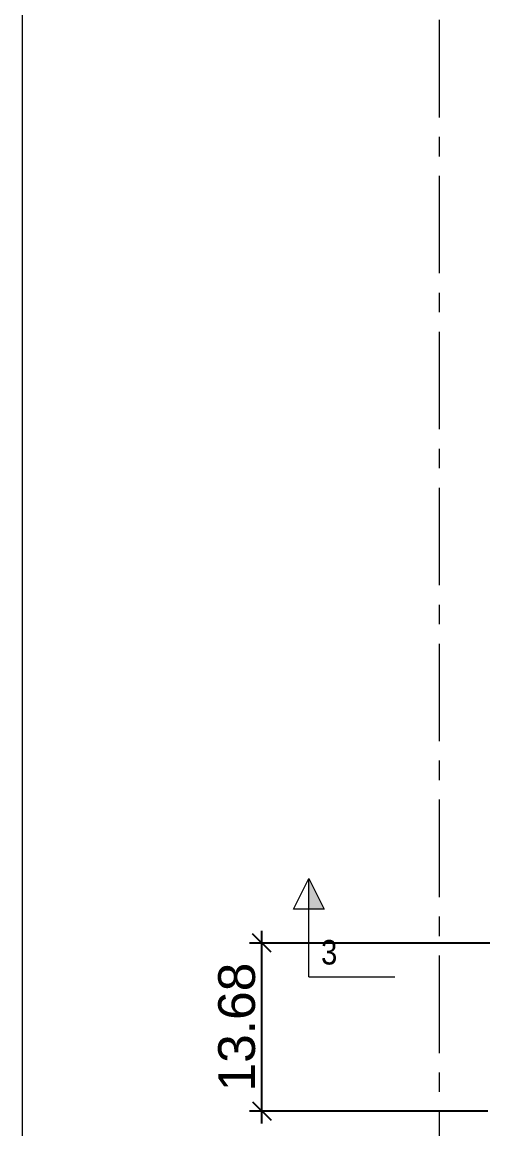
# Model space of a CAD drawing. Header units: millimetres. Extents: x -220592 to 404889, y -217665 to 38245.
# Drawn here: x -1022.7 to -985.2, y -1166.9 to -1076.7 of the extents above; entities that cross this region are included whole.
import ezdxf

# ---------------------------------------------------------------- set-up
doc = ezdxf.new("R2010")
doc.units = ezdxf.units.MM
doc.linetypes.add('XKITLINE00', pattern=[0])
doc.layers.get('Defpoints').update_dxf_attribs({"color": 255})
for name, color, linetype, lineweight in [('DrawingSheet', 5, 'Continuous', 0), ('S-GRID', 1, 'Continuous', 0), ('Section', 6, 'Continuous', 0)]:
    doc.layers.add(name, color=color, linetype=linetype, lineweight=lineweight)
doc.layers.add('S-DIM', color=7, linetype='Continuous')
doc.styles.add('ARIAL', font='arial.ttf')
doc.styles.add('FAMELINE_FOR_CKST', font='arial.ttf')
doc.dimstyles.new('FAMELINE-CKST_E-E', dxfattribs={"dimtxt": 0.3, "dimasz": 0.15, "dimexe": 0.1, "dimexo": 0.1, "dimgap": 0.05, "dimtad": 1, "dimzin": 0, "dimdsep": 46, "dimtxsty": 'FAMELINE_FOR_CKST', "dimblk": 'OBLIQUE', "dimblk1": 'OBLIQUE', "dimblk2": 'OBLIQUE', "dimsah": 1, "dimcen": 0.1, "dimdle": 0.1, "dimclrd": 256, "dimclre": 256, "dimclrt": 3, "dimadec": 0, "dimazin": 0, "dimtfac": 1, "dimtix": 1, "dimtmove": 2, "dimatfit": 3, "dimfxl": 1, "dimtolj": 1, "dimtzin": 0, "dimlwd": -1, "dimlwe": -1, "dimarcsym": 0})

# ---------------------------------------------------------------- blocks, each defined once
blk = doc.blocks.new('*A3767')
at = {"layer": 'DrawingSheet', "linetype": 'XKITLINE00', "lineweight": 0}
blk.add_line((-211.572505, 388.625369), (-211.572505, -185.374631), dxfattribs=at)
blk = doc.blocks.new('*A13469')
at = {"layer": 'S-GRID', "linetype": 'XKITLINE00', "lineweight": 0}
for p, q in [((-177.593349, 324.583905), (-177.593349, 332.521405)), ((-177.593349, 321.408905), (-177.593349, 322.996405)), ((-177.593349, 311.883905), (-177.593349, 319.821405)), ((-177.593349, 308.708905), (-177.593349, 310.296405)), ((-177.593349, 299.183905), (-177.593349, 307.121405)), ((-177.593349, 296.008905), (-177.593349, 297.596405)), ((-177.593349, 286.483905), (-177.593349, 294.421405)), ((-177.593349, 283.308905), (-177.593349, 284.896405)), ((-177.593349, 273.783905), (-177.593349, 281.721405)), ((-177.593349, 270.608905), (-177.593349, 272.196405)), ((-177.593349, 261.083905), (-177.593349, 269.021405)), ((-177.593349, 257.908905), (-177.593349, 259.496405)), ((-177.593349, 248.383905), (-177.593349, 256.321405)), ((-177.593349, 245.208905), (-177.593349, 246.796405)), ((-177.593349, 235.683905), (-177.593349, 243.621405))]:
    blk.add_line(p, q, dxfattribs=at)
blk = doc.blocks.new('*A16805')
at = {"layer": 'Section'}
blk.add_hatch(color=256, dxfattribs=at).paths.add_polyline_path([(-188.228, 260.091), (-188.228, 262.591), (-186.978, 260.091)], flags=17)
at = {"layer": 'Section', "linetype": 'XKITLINE00', "lineweight": 0}
for p, q in [((-189.478, 260.091), (-188.228, 262.591)), ((-188.228, 262.591), (-186.978, 260.091)), ((-188.228, 254.591), (-188.228, 262.591)), ((-186.978, 260.091), (-189.478, 260.091)), ((-188.228, 254.591), (-181.228, 254.591))]:
    blk.add_line(p, q, dxfattribs=at)
at = {"layer": 'Section', "style": 'ARIAL', "width": 0.85}
blk.add_text('3', height=2, dxfattribs=at).set_placement((-187.228, 255.591))
blk = doc.blocks.new('_Oblique')
at = {"color": 0, "linetype": 'ByBlock', "lineweight": -2}
blk.add_line((-0.5, -0.5), (0.5, 0.5), dxfattribs=at)
blk = doc.blocks.new('*D22170')
at = {"layer": 'Defpoints', "color": 0, "transparency": 16777216}
for p in [(-1003.161, -1151.741), (-983.398, -1151.741), (-983.752, -1165.424)]:
    blk.add_point(p, dxfattribs=at)
at = {"layer": 'S-DIM', "transparency": 16777216}
for p, q in [((-1003.161, -1166.424), (-1003.161, -1150.741)), ((-984.398, -1151.741), (-1004.161, -1151.741)), ((-984.752, -1165.424), (-1004.161, -1165.424))]:
    blk.add_line(p, q, dxfattribs=at)
at = {"layer": 'S-DIM', "transparency": 16777216, "xscale": 1.5, "yscale": 1.5, "zscale": 1.5}
for p, rotation in [((-1003.161, -1151.741), 90), ((-1003.161, -1165.424), 270)]:
    blk.add_blockref('_Oblique', p, dxfattribs=dict(at, rotation=rotation))
at = {"layer": 'S-DIM', "color": 3, "transparency": 16777216, "insert": (-1005.194, -1158.583), "char_height": 3, "attachment_point": 5, "rotation": 90, "style": 'FAMELINE_FOR_CKST'}
blk.add_mtext('\\A1;13.68', dxfattribs=at)

msp = doc.modelspace()

# ---------------------------------------------------------------- block references
at = {"lineweight": 0}
for name in ['*A3767', '*A13469', '*A16805']:
    msp.add_blockref(name, (-811.109, -1409.08), dxfattribs=at)

# ---------------------------------------------------------------- dimensions: what is measured, and where the dimension line sits
at = {"layer": 'S-DIM'}
dim = msp.add_linear_dim(base=(-1003.1612, -1151.7413), p1=(-983.7523, -1165.424), p2=(-983.3984, -1151.7413), angle=90, dimstyle='FAMELINE-CKST_E-E', override={"dimscale": 10}, dxfattribs=at)
dim.commit()
dim.dimension.update_dxf_attribs({"geometry": '*D22170', "text_midpoint": (-1005.1939, -1158.5826)})

doc.saveas('drawing.dxf')
